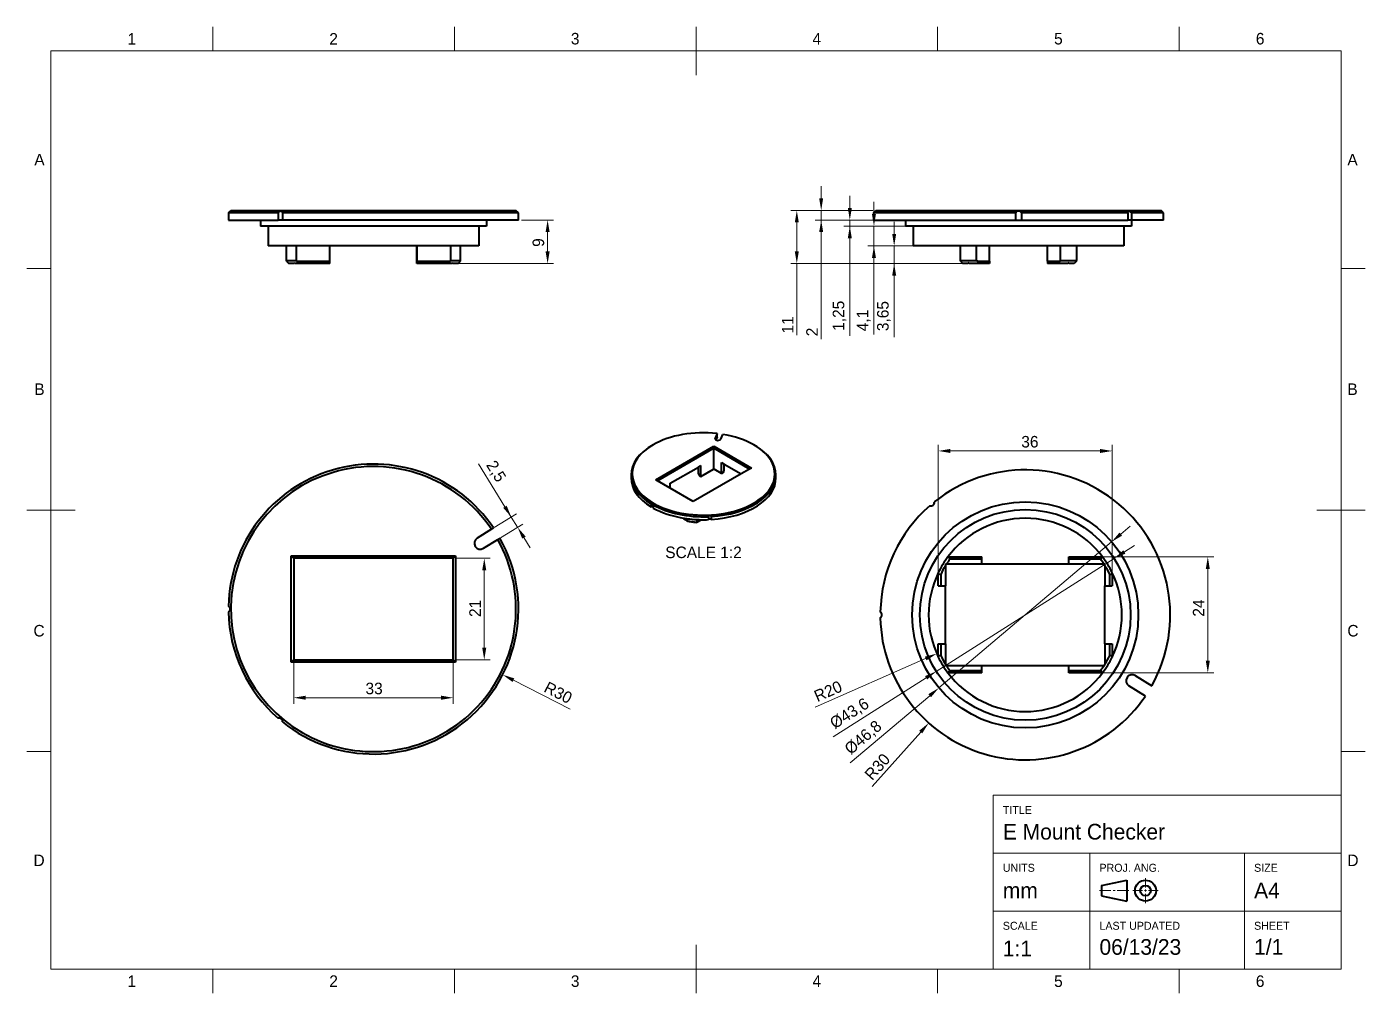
# Model space of a CAD drawing. Header units: millimetres. Extents: x 15 to 292, y 5 to 205.
import ezdxf

# ---------------------------------------------------------------- set-up
doc = ezdxf.new("R2010")
doc.units = ezdxf.units.MM
for name, color, linetype in [('Annotations', 7, 'Continuous'), ('Border', 7, 'Continuous'), ('Geometries', 7, 'Continuous')]:
    doc.layers.add(name, color=color, linetype=linetype)
doc.styles.add('Shapr0', font='txt', dxfattribs={"height": 2.3925})
doc.styles.add('Shapr1', font='txt', dxfattribs={"height": 2.3925})
doc.styles.add('Shapr2', font='txt', dxfattribs={"height": 2.3925})
doc.styles.add('Shapr3', font='txt', dxfattribs={"height": 2.3925})
doc.styles.add('Shapr4', font='txt', dxfattribs={"height": 2.3925})
doc.styles.add('Shapr5', font='txt', dxfattribs={"height": 4.785})
doc.styles.add('Shapr6', font='txt', dxfattribs={"height": 2.3925})
doc.dimstyles.new('ISO-25', dxfattribs={"dimtxt": 2.5, "dimasz": 2.5, "dimexe": 1.25, "dimexo": 0.625, "dimtad": 1, "dimtxsty": 'Standard', "dimcen": 2.5, "dimadec": 0, "dimazin": 0, "dimtfac": 1, "dimtmove": 0, "dimatfit": 3, "dimfxl": 1, "dimarcsym": 0})

# ---------------------------------------------------------------- blocks, each defined once
blk = doc.blocks.new('*D2')
at = {"layer": 'Annotations', "color": 0, "linetype": 'Continuous', "lineweight": 15}
for p, q in [((70.25, 73.37), (70.25, 64.9)), ((103.25, 73.37), (103.25, 64.9)), ((72.75, 66.15), (100.75, 66.15))]:
    blk.add_line(p, q, dxfattribs=at)
at = {"layer": 'Annotations', "color": 0}
for points in [[(72.75, 66.57), (72.75, 65.73), (70.25, 66.15)], [(100.75, 65.73), (100.75, 66.57), (103.25, 66.15)]]:
    blk.add_solid(points, dxfattribs=at)
at = {"layer": 'Defpoints', "color": 0}
for p in [(70.25, 74), (103.25, 74), (103.25, 66.15)]:
    blk.add_point(p, dxfattribs=at)
at = {"layer": 'Annotations', "color": 0, "lineweight": 15, "insert": (86.88, 68.05), "char_height": 2.393, "attachment_point": 5, "style": 'Shapr4'}
blk.add_mtext('\\A1;33', dxfattribs=at)
blk = doc.blocks.new('*D3')
at = {"layer": 'Annotations', "color": 0, "linetype": 'Continuous', "lineweight": 15}
for p, q in [((103.87, 95), (110.93, 95)), ((109.68, 76.5), (109.68, 92.5)), ((103.87, 74), (110.93, 74))]:
    blk.add_line(p, q, dxfattribs=at)
at = {"layer": 'Annotations', "color": 0}
for points in [[(110.1, 92.5), (109.26, 92.5), (109.68, 95)], [(109.26, 76.5), (110.1, 76.5), (109.68, 74)]]:
    blk.add_solid(points, dxfattribs=at)
at = {"layer": 'Defpoints', "color": 0}
for p in [(103.25, 95), (109.68, 95), (103.25, 74)]:
    blk.add_point(p, dxfattribs=at)
at = {"layer": 'Annotations', "color": 0, "lineweight": 15, "insert": (107.78, 84.64), "char_height": 2.393, "attachment_point": 5, "rotation": 90, "style": 'Shapr4'}
blk.add_mtext('\\A1;21', dxfattribs=at)
blk = doc.blocks.new('*D4')
at = {"layer": 'Annotations', "color": 0, "linetype": 'Continuous', "lineweight": 15}
for p, q in [((115.27, 103.55), (108.49, 114.55)), ((113.96, 105.67), (112.64, 107.8)), ((111.71, 101.36), (116.33, 104.2)), ((116.58, 101.42), (115.27, 103.55)), ((113.03, 99.23), (117.64, 102.07)), ((117.89, 99.29), (119.2, 97.16))]:
    blk.add_line(p, q, dxfattribs=at)
at = {"layer": 'Annotations', "color": 0}
for points in [[(113.6, 105.45), (114.31, 105.89), (115.27, 103.55)], [(118.25, 99.51), (117.54, 99.07), (116.58, 101.42)]]:
    blk.add_solid(points, dxfattribs=at)
at = {"layer": 'Defpoints', "color": 0}
for p in [(115.27, 103.55), (111.18, 101.03), (112.49, 98.9)]:
    blk.add_point(p, dxfattribs=at)
at = {"layer": 'Annotations', "color": 0, "lineweight": 15, "insert": (111.98, 112.93), "char_height": 2.393, "attachment_point": 5, "rotation": 301.645, "style": 'Shapr4'}
blk.add_mtext('\\A1;2,5', dxfattribs=at)
blk = doc.blocks.new('*D5')
at = {"layer": 'Annotations', "color": 0, "linetype": 'Continuous', "lineweight": 15}
blk.add_line((115.72, 69.78), (127.49, 63.8), dxfattribs=at)
at = {"layer": 'Annotations', "color": 0}
blk.add_solid([(115.91, 70.15), (115.53, 69.41), (113.49, 70.91)], dxfattribs=at)
at = {"layer": 'Defpoints', "color": 0}
for p in [(86.75, 84.5), (113.49, 70.91)]:
    blk.add_point(p, dxfattribs=at)
at = {"layer": 'Annotations', "color": 0, "lineweight": 15, "insert": (124.98, 67.2), "char_height": 2.393, "attachment_point": 5, "rotation": 333.0702, "style": 'Shapr4'}
blk.add_mtext('\\A1;R30', dxfattribs=at)
blk = doc.blocks.new('*D6')
at = {"layer": 'Annotations', "color": 0, "linetype": 'Continuous', "lineweight": 15}
for p, q in [((117.37, 165), (124.04, 165)), ((122.79, 158.5), (122.79, 162.5)), ((103, 156), (124.04, 156))]:
    blk.add_line(p, q, dxfattribs=at)
at = {"layer": 'Annotations', "color": 0}
for points in [[(123.21, 162.5), (122.37, 162.5), (122.79, 165)], [(122.37, 158.5), (123.21, 158.5), (122.79, 156)]]:
    blk.add_solid(points, dxfattribs=at)
at = {"layer": 'Defpoints', "color": 0}
for p in [(116.75, 165), (122.79, 165), (102.37, 156)]:
    blk.add_point(p, dxfattribs=at)
at = {"layer": 'Annotations', "color": 0, "lineweight": 15, "insert": (120.89, 160.34), "char_height": 2.393, "attachment_point": 5, "rotation": 90, "style": 'Shapr2'}
blk.add_mtext('\\A1;9', dxfattribs=at)
blk = doc.blocks.new('*D7')
at = {"layer": 'Annotations', "color": 0, "linetype": 'Continuous', "lineweight": 15}
for p, q in [((194.51, 162.15), (194.51, 164.65)), ((207.62, 159.65), (193.26, 159.65)), ((194.51, 156), (194.51, 159.65)), ((209.42, 156), (193.26, 156)), ((194.51, 156), (194.51, 140.78)), ((194.51, 153.5), (194.51, 151))]:
    blk.add_line(p, q, dxfattribs=at)
at = {"layer": 'Annotations', "color": 0}
for points in [[(194.1, 162.15), (194.93, 162.15), (194.51, 159.65)], [(194.93, 153.5), (194.1, 153.5), (194.51, 156)]]:
    blk.add_solid(points, dxfattribs=at)
at = {"layer": 'Defpoints', "color": 0}
for p in [(194.51, 159.65), (208.25, 159.65), (210.05, 156)]:
    blk.add_point(p, dxfattribs=at)
at = {"layer": 'Annotations', "color": 0, "lineweight": 15, "insert": (192.39, 145.13), "char_height": 2.393, "attachment_point": 5, "rotation": 90, "style": 'Shapr3'}
blk.add_mtext('\\A1;3,65', dxfattribs=at)
blk = doc.blocks.new('*D8')
at = {"layer": 'Annotations', "color": 0, "linetype": 'Continuous', "lineweight": 15}
for p, q in [((190.33, 166.25), (190.33, 168.75)), ((197.82, 163.75), (189.08, 163.75)), ((190.33, 163.75), (190.33, 159.65)), ((197.82, 159.65), (189.08, 159.65)), ((190.33, 159.65), (190.33, 141.35)), ((190.33, 157.15), (190.33, 154.65))]:
    blk.add_line(p, q, dxfattribs=at)
at = {"layer": 'Annotations', "color": 0}
for points in [[(189.91, 166.25), (190.74, 166.25), (190.33, 163.75)], [(190.74, 157.15), (189.91, 157.15), (190.33, 159.65)]]:
    blk.add_solid(points, dxfattribs=at)
at = {"layer": 'Defpoints', "color": 0}
for p in [(198.45, 163.75), (190.33, 159.65), (198.45, 159.65)]:
    blk.add_point(p, dxfattribs=at)
at = {"layer": 'Annotations', "color": 0, "lineweight": 15, "insert": (188.2, 144.22), "char_height": 2.393, "attachment_point": 5, "rotation": 90, "style": 'Shapr3'}
blk.add_mtext('\\A1;4,1', dxfattribs=at)
blk = doc.blocks.new('*D9')
at = {"layer": 'Annotations', "color": 0, "linetype": 'Continuous', "lineweight": 15}
for p, q in [((185.33, 167.5), (185.33, 170)), ((196.22, 165), (184.08, 165)), ((196.22, 163.75), (184.08, 163.75)), ((185.33, 165), (185.33, 163.75)), ((185.33, 163.75), (185.33, 141.02)), ((185.33, 161.25), (185.33, 158.75))]:
    blk.add_line(p, q, dxfattribs=at)
at = {"layer": 'Annotations', "color": 0}
for points in [[(184.92, 167.5), (185.75, 167.5), (185.33, 165)], [(185.75, 161.25), (184.92, 161.25), (185.33, 163.75)]]:
    blk.add_solid(points, dxfattribs=at)
at = {"layer": 'Defpoints', "color": 0}
for p in [(185.33, 163.75), (196.85, 165), (196.85, 163.75)]:
    blk.add_point(p, dxfattribs=at)
at = {"layer": 'Annotations', "color": 0, "lineweight": 15, "insert": (183.21, 145.19), "char_height": 2.393, "attachment_point": 5, "rotation": 90, "style": 'Shapr3'}
blk.add_mtext('\\A1;1,25', dxfattribs=at)
blk = doc.blocks.new('*D10')
at = {"layer": 'Annotations', "color": 0, "linetype": 'Continuous', "lineweight": 15}
for p, q in [((179.41, 169.5), (179.41, 172)), ((190.12, 167), (178.16, 167)), ((179.41, 167), (179.41, 165)), ((189.62, 165), (178.16, 165)), ((179.41, 165), (179.41, 140.34)), ((179.41, 162.5), (179.41, 160))]:
    blk.add_line(p, q, dxfattribs=at)
at = {"layer": 'Annotations', "color": 0}
for points in [[(178.99, 169.5), (179.82, 169.5), (179.41, 167)], [(179.82, 162.5), (178.99, 162.5), (179.41, 165)]]:
    blk.add_solid(points, dxfattribs=at)
at = {"layer": 'Defpoints', "color": 0}
for p in [(190.75, 167), (179.41, 165), (190.25, 165)]:
    blk.add_point(p, dxfattribs=at)
at = {"layer": 'Annotations', "color": 0, "lineweight": 15, "insert": (177.51, 141.84), "char_height": 2.393, "attachment_point": 5, "rotation": 90, "style": 'Shapr3'}
blk.add_mtext('\\A1;2', dxfattribs=at)
blk = doc.blocks.new('*D11')
at = {"layer": 'Annotations', "color": 0, "linetype": 'Continuous', "lineweight": 15}
for p, q in [((190.12, 167), (173.11, 167)), ((174.36, 158.5), (174.36, 164.5)), ((211.25, 156), (173.11, 156)), ((174.36, 156), (174.36, 141.17))]:
    blk.add_line(p, q, dxfattribs=at)
at = {"layer": 'Annotations', "color": 0}
for points in [[(174.78, 164.5), (173.95, 164.5), (174.36, 167)], [(173.95, 158.5), (174.78, 158.5), (174.36, 156)]]:
    blk.add_solid(points, dxfattribs=at)
at = {"layer": 'Defpoints', "color": 0}
for p in [(174.36, 167), (190.75, 167), (211.88, 156)]:
    blk.add_point(p, dxfattribs=at)
at = {"layer": 'Annotations', "color": 0, "lineweight": 15, "insert": (172.47, 143.3), "char_height": 2.393, "attachment_point": 5, "rotation": 90, "style": 'Shapr3'}
blk.add_mtext('\\A1;11', dxfattribs=at)
blk = doc.blocks.new('*D12')
at = {"layer": 'Annotations', "color": 0, "linetype": 'Continuous', "lineweight": 15}
for p, q in [((203.64, 89.92), (203.64, 118.47)), ((206.14, 117.22), (237.14, 117.22)), ((239.64, 89.92), (239.64, 118.47))]:
    blk.add_line(p, q, dxfattribs=at)
at = {"layer": 'Annotations', "color": 0}
for points in [[(206.14, 117.63), (206.14, 116.8), (203.64, 117.22)], [(237.14, 116.8), (237.14, 117.63), (239.64, 117.22)]]:
    blk.add_solid(points, dxfattribs=at)
at = {"layer": 'Defpoints', "color": 0}
for p in [(239.64, 117.22), (203.64, 89.3), (239.64, 89.3)]:
    blk.add_point(p, dxfattribs=at)
at = {"layer": 'Annotations', "color": 0, "lineweight": 15, "insert": (222.6, 119.11), "char_height": 2.393, "attachment_point": 5, "style": 'Shapr6'}
blk.add_mtext('\\A1;36', dxfattribs=at)
blk = doc.blocks.new('*D13')
at = {"layer": 'Annotations', "color": 0, "linetype": 'Continuous', "lineweight": 15}
for p, q in [((231.27, 95.3), (260.67, 95.3)), ((259.42, 73.8), (259.42, 92.8)), ((231.26, 71.3), (260.67, 71.3))]:
    blk.add_line(p, q, dxfattribs=at)
at = {"layer": 'Annotations', "color": 0}
for points in [[(259.83, 92.8), (259, 92.8), (259.42, 95.3)], [(259, 73.8), (259.83, 73.8), (259.42, 71.3)]]:
    blk.add_solid(points, dxfattribs=at)
at = {"layer": 'Defpoints', "color": 0}
for p in [(230.64, 95.3), (259.42, 95.3), (230.64, 71.3)]:
    blk.add_point(p, dxfattribs=at)
at = {"layer": 'Annotations', "color": 0, "lineweight": 15, "insert": (257.52, 84.7), "char_height": 2.393, "attachment_point": 5, "rotation": 90, "style": 'Shapr6'}
blk.add_mtext('\\A1;24', dxfattribs=at)
blk = doc.blocks.new('*D14')
at = {"layer": 'Annotations', "color": 0, "linetype": 'Continuous', "lineweight": 15}
blk.add_line((200, 59.05), (189.94, 47.78), dxfattribs=at)
at = {"layer": 'Annotations', "color": 0}
blk.add_solid([(200.31, 58.77), (199.69, 59.33), (201.66, 60.91)], dxfattribs=at)
at = {"layer": 'Defpoints', "color": 0}
for p in [(221.64, 83.3), (201.66, 60.91)]:
    blk.add_point(p, dxfattribs=at)
at = {"layer": 'Annotations', "color": 0, "lineweight": 15, "insert": (191.04, 51.86), "char_height": 2.393, "attachment_point": 5, "rotation": 48.2522, "style": 'Shapr6'}
blk.add_mtext('\\A1;R30', dxfattribs=at)
blk = doc.blocks.new('*D15')
at = {"layer": 'Annotations', "color": 0, "linetype": 'Continuous', "lineweight": 15}
for p, q in [((241.42, 100.02), (243.33, 101.63)), ((239.51, 98.41), (203.77, 68.19)), ((201.86, 66.57), (185.42, 52.67))]:
    blk.add_line(p, q, dxfattribs=at)
at = {"layer": 'Annotations', "color": 0}
for points in [[(241.15, 100.34), (241.69, 99.7), (239.51, 98.41)], [(202.13, 66.26), (201.59, 66.89), (203.77, 68.19)]]:
    blk.add_solid(points, dxfattribs=at)
at = {"layer": 'Defpoints', "color": 0}
for p in [(239.51, 98.41), (203.77, 68.19)]:
    blk.add_point(p, dxfattribs=at)
at = {"layer": 'Annotations', "color": 0, "lineweight": 15, "insert": (188.2, 57.8), "char_height": 2.3925, "attachment_point": 5, "rotation": 40.217, "style": 'Shapr6'}
blk.add_mtext('\\A1;%%c46,8', dxfattribs=at)
blk = doc.blocks.new('*D16')
at = {"layer": 'Annotations', "color": 0, "linetype": 'Continuous', "lineweight": 15}
for p, q in [((242.16, 96.32), (244.27, 97.66)), ((240.05, 94.98), (203.23, 71.61)), ((201.12, 70.27), (181.89, 58.07))]:
    blk.add_line(p, q, dxfattribs=at)
at = {"layer": 'Annotations', "color": 0}
for points in [[(241.93, 96.67), (242.38, 95.97), (240.05, 94.98)], [(201.35, 69.92), (200.9, 70.63), (203.23, 71.61)]]:
    blk.add_solid(points, dxfattribs=at)
at = {"layer": 'Defpoints', "color": 0}
for p in [(240.05, 94.98), (203.23, 71.61)]:
    blk.add_point(p, dxfattribs=at)
at = {"layer": 'Annotations', "color": 0, "lineweight": 15, "insert": (185.34, 62.77), "char_height": 2.3925, "attachment_point": 5, "rotation": 32.4055, "style": 'Shapr6'}
blk.add_mtext('\\A1;%%c43,6', dxfattribs=at)
blk = doc.blocks.new('*D17')
at = {"layer": 'Annotations', "color": 0, "linetype": 'Continuous', "lineweight": 15}
blk.add_line((201.03, 74.27), (178.13, 64.23), dxfattribs=at)
at = {"layer": 'Annotations', "color": 0}
blk.add_solid([(201.2, 73.88), (200.86, 74.65), (203.32, 75.27)], dxfattribs=at)
at = {"layer": 'Defpoints', "color": 0}
for p in [(221.64, 83.3), (203.32, 75.27)]:
    blk.add_point(p, dxfattribs=at)
at = {"layer": 'Annotations', "color": 0, "lineweight": 15, "insert": (180.83, 67.49), "char_height": 2.393, "attachment_point": 5, "rotation": 23.6613, "style": 'Shapr6'}
blk.add_mtext('\\A1;R20', dxfattribs=at)
blk = doc.blocks.new('*U18')
at = {"layer": 'Border', "linetype": 'Continuous', "lineweight": 15}
for p, q in [((287, 46), (215, 46)), ((215, 10), (215, 46)), ((287, 10), (287, 46)), ((287, 34), (215, 34)), ((235, 10), (235, 34)), ((267, 10), (267, 34)), ((246.53, 26.88), (246.53, 28.83)), ((237, 26.23), (239.38, 26.23)), ((239.82, 26.23), (240.25, 26.23)), ((243.07, 26.23), (240.68, 26.23)), ((245.88, 26.23), (243.93, 26.23)), ((246.32, 26.23), (246.75, 26.23)), ((246.53, 26.02), (246.53, 26.45)), ((246.53, 25.58), (246.53, 23.63)), ((247.18, 26.23), (249.13, 26.23)), ((287, 22), (215, 22)), ((287, 10), (215, 10))]:
    blk.add_line(p, q, dxfattribs=at)
at = {"layer": 'Border', "linetype": 'Continuous', "lineweight": 40}
for p, q in [((237.43, 27.32), (242.63, 28.4)), ((242.63, 28.4), (242.63, 24.07)), ((237.43, 27.32), (237.43, 25.15)), ((237.43, 25.15), (242.63, 24.07))]:
    blk.add_line(p, q, dxfattribs=at)
for radius in [2.17, 1.08]:
    blk.add_circle((246.53, 26.23), radius, dxfattribs=at)

msp = doc.modelspace()

# ---------------------------------------------------------------- linework, layer by layer
at = {"layer": 'Border', "linetype": 'Continuous', "lineweight": 15}
for p, q in [((53.5, 200), (53.5, 205)), ((103.5, 200), (103.5, 205)), ((153.5, 195), (153.5, 205)), ((203.5, 200), (203.5, 205)), ((253.5, 200), (253.5, 205)), ((287, 200), (20, 200)), ((20, 200), (20, 10)), ((287, 10), (287, 200)), ((20, 155), (15, 155)), ((287, 155), (292, 155)), ((25, 105), (15, 105)), ((282, 105), (292, 105)), ((20, 55), (15, 55)), ((287, 55), (292, 55)), ((153.5, 15), (153.5, 5)), ((20, 10), (287, 10)), ((53.5, 10), (53.5, 5)), ((103.5, 10), (103.5, 5)), ((203.5, 10), (203.5, 5)), ((253.5, 10), (253.5, 5))]:
    msp.add_line(p, q, dxfattribs=at)
at = {"layer": 'Geometries', "linetype": 'Continuous', "lineweight": 40}
for p, q in [((56.753, 166.5), (56.753, 165)), ((67.006, 166.5), (56.753, 166.5)), ((57.097, 166.85), (57.247, 167)), ((57.097, 166.85), (57.097, 166.85)), ((57.247, 167), (116.247, 167)), ((67.006, 166.5), (67.006, 165)), ((67.929, 166.5), (67.929, 165)), ((116.747, 166.5), (67.929, 166.5)), ((116.747, 166.5), (116.247, 167)), ((116.747, 165), (116.747, 166.5)), ((190.25, 166.5), (190.75, 167)), ((190.25, 166.5), (190.25, 165)), ((219.647, 166.5), (190.25, 166.5)), ((190.75, 167), (219.657, 167)), ((219.647, 166.5), (219.647, 165)), ((219.657, 167), (249.75, 167)), ((220.852, 166.5), (220.852, 165)), ((242.839, 166.5), (220.852, 166.5)), ((242.839, 166.5), (242.839, 165)), ((243.614, 166.5), (243.614, 165)), ((250.25, 166.5), (243.614, 166.5)), ((250.25, 166.5), (249.75, 167)), ((250.25, 165), (250.25, 166.5)), ((56.753, 165), (63.347, 165)), ((63.347, 165), (63.347, 163.75)), ((63.347, 165), (67.006, 165)), ((64.947, 163.75), (63.347, 163.75)), ((64.947, 163.75), (64.947, 159.65)), ((108.547, 163.75), (64.947, 163.75)), ((67.929, 165), (67.006, 165)), ((110.147, 165), (67.929, 165)), ((108.547, 163.75), (108.547, 159.65)), ((110.147, 163.75), (108.547, 163.75)), ((110.147, 165), (110.147, 163.75)), ((116.747, 165), (110.147, 165)), ((190.25, 165), (196.85, 165)), ((196.85, 165), (196.85, 163.75)), ((196.85, 165), (219.647, 165)), ((198.45, 163.75), (196.85, 163.75)), ((198.45, 163.75), (198.45, 159.65)), ((242.05, 163.75), (198.45, 163.75)), ((219.647, 165), (220.852, 165)), ((220.852, 165), (242.839, 165)), ((242.05, 163.75), (242.05, 159.65)), ((243.65, 163.75), (242.05, 163.75)), ((243.614, 165), (242.839, 165)), ((243.65, 165), (243.614, 165)), ((243.65, 165), (243.65, 163.75)), ((250.25, 165), (243.65, 165)), ((68.747, 159.65), (64.947, 159.65)), ((68.747, 156.6), (68.747, 159.65)), ((70.748, 159.65), (68.747, 159.65)), ((68.747, 156.5), (68.747, 159.65)), ((70.748, 159.65), (70.748, 156.6)), ((77.748, 159.65), (70.748, 159.65)), ((77.748, 156.5), (77.748, 159.65)), ((95.746, 159.65), (77.748, 159.65)), ((95.746, 156.5), (95.746, 159.65)), ((95.746, 156), (95.746, 159.65)), ((95.747, 159.65), (95.746, 159.65)), ((95.747, 159.65), (95.747, 156)), ((102.748, 159.65), (95.747, 159.65)), ((95.748, 156.5), (95.748, 159.65)), ((102.748, 156.6), (102.748, 159.65)), ((104.747, 159.65), (102.748, 159.65)), ((104.747, 156.6), (104.747, 159.65)), ((108.547, 159.65), (104.747, 159.65)), ((208.249, 159.65), (198.45, 159.65)), ((208.249, 156.6), (208.249, 159.65)), ((211.532, 159.65), (208.249, 159.65)), ((214.25, 159.65), (211.532, 159.65)), ((211.532, 156.6), (211.532, 159.65)), ((214.249, 156.5), (214.25, 159.65)), ((226.249, 159.65), (214.25, 159.65)), ((226.249, 156.5), (226.249, 159.65)), ((228.968, 159.65), (226.249, 159.65)), ((228.968, 156.6), (228.968, 159.65)), ((232.251, 159.65), (228.968, 159.65)), ((232.251, 159.65), (232.251, 156.6)), ((242.05, 159.65), (232.251, 159.65)), ((68.747, 156.6), (70.748, 156.6)), ((68.747, 156.5), (68.747, 156.6)), ((68.747, 156.5), (69.247, 156)), ((68.747, 156.5), (69.247, 156)), ((70.247, 156), (69.247, 156)), ((70.247, 156.158), (70.247, 156)), ((70.434, 156), (70.247, 156.158)), ((71.124, 156), (70.434, 156)), ((70.873, 156.5), (70.748, 156.6)), ((70.873, 156.5), (77.748, 156.5)), ((77.748, 156), (71.124, 156)), ((77.748, 156), (77.748, 156.5)), ((95.746, 156.5), (95.746, 156)), ((95.746, 156), (95.747, 156)), ((95.746, 156), (95.746, 156)), ((95.747, 156), (95.748, 156)), ((95.748, 156), (95.748, 156.5)), ((95.748, 156.5), (102.622, 156.5)), ((102.372, 156), (95.748, 156)), ((103.06, 156), (102.372, 156)), ((102.622, 156.5), (102.748, 156.6)), ((102.748, 156.6), (104.747, 156.6)), ((103.247, 156.158), (103.06, 156)), ((103.247, 156), (103.247, 156.158)), ((104.247, 156), (103.247, 156)), ((104.247, 156), (104.747, 156.5)), ((104.747, 156.5), (104.747, 156.6)), ((208.249, 156.5), (208.249, 156.6)), ((208.249, 156.6), (211.532, 156.6)), ((208.249, 156.5), (208.749, 156)), ((209.75, 156), (208.749, 156)), ((209.75, 156.158), (209.75, 156)), ((209.898, 156.079), (209.75, 156.158)), ((210.047, 156), (209.898, 156.079)), ((211.877, 156), (210.047, 156)), ((211.764, 156.5), (214.249, 156.5)), ((214.249, 156), (211.877, 156)), ((214.249, 156.5), (214.249, 156)), ((226.249, 156.5), (226.249, 156)), ((226.249, 156.5), (228.736, 156.5)), ((228.623, 156), (226.249, 156)), ((230.453, 156), (228.623, 156)), ((228.968, 156.6), (232.251, 156.6)), ((230.602, 156.079), (230.453, 156)), ((230.75, 156.158), (230.602, 156.079)), ((230.75, 156), (230.75, 156.158)), ((231.751, 156), (230.75, 156)), ((232.251, 156.5), (231.751, 156)), ((232.251, 156.5), (232.251, 156.6)), ((157.849, 120.824), (157.446, 119.845)), ((157.446, 119.845), (157.446, 119.679)), ((157.907, 120.148), (157.637, 119.493)), ((157.907, 120.761), (157.849, 120.824)), ((157.907, 120.148), (157.907, 120.761)), ((158.662, 119.679), (159.065, 120.658)), ((144.446, 118.382), (144.623, 118.484)), ((145.153, 111.238), (157.174, 118.178)), ((157.174, 117.77), (145.507, 111.034)), ((157.174, 118.178), (164.952, 113.688)), ((157.174, 118.178), (157.174, 117.77)), ((157.174, 113.548), (157.174, 117.77)), ((164.599, 113.483), (157.174, 117.77)), ((165.66, 118.382), (165.483, 118.484)), ((148.158, 110.524), (153.992, 113.891)), ((153.992, 113.891), (154.522, 114.198)), ((153.992, 112.463), (153.992, 113.891)), ((154.522, 111.952), (154.522, 114.198)), ((158.765, 114.81), (159.296, 114.504)), ((158.765, 112.565), (158.765, 114.81)), ((159.295, 113.075), (159.296, 114.504)), ((159.296, 114.504), (162.831, 112.463)), ((164.952, 113.688), (164.599, 113.483)), ((140.053, 112.259), (140.053, 111.646)), ((145.507, 111.034), (145.153, 111.238)), ((148.158, 109.503), (145.507, 111.034)), ((162.831, 112.463), (152.932, 106.747)), ((153.992, 112.463), (154.169, 112.157)), ((154.169, 112.157), (154.522, 111.952)), ((154.522, 111.952), (157.108, 113.445)), ((157.108, 113.445), (157.174, 113.548)), ((158.765, 112.565), (157.279, 113.423)), ((158.765, 112.565), (159.119, 112.769)), ((159.119, 112.769), (159.295, 113.075)), ((164.599, 113.483), (162.831, 112.463)), ((170.053, 111.646), (170.053, 112.259)), ((148.158, 109.503), (148.158, 110.524)), ((152.932, 106.747), (148.158, 109.503)), ((144.235, 106.259), (144.235, 105.647)), ((144.662, 106.013), (144.662, 105.502)), ((144.662, 105.502), (144.662, 105.401)), ((150.81, 103.277), (150.81, 103.34)), ((150.81, 103.277), (150.987, 103.175)), ((150.81, 103.277), (151.689, 102.77)), ((151.826, 102.691), (150.987, 103.175)), ((151.689, 102.77), (151.826, 102.691)), ((151.771, 102.763), (151.771, 103.196)), ((152.998, 102.499), (152.932, 102.525)), ((153.639, 103.025), (153.639, 102.501)), ((153.683, 102.486), (153.639, 102.501)), ((153.683, 102.486), (154.557, 102.991)), ((156.06, 103.618), (156.06, 103.006)), ((156.66, 103.648), (156.66, 103.036)), ((111.182, 101.028), (108.215, 99.199)), ((111.608, 101.29), (111.182, 101.028)), ((153.683, 102.486), (153.595, 102.435)), ((109.527, 97.071), (112.494, 98.899)), ((112.92, 99.162), (112.494, 98.899)), ((69.747, 73.5), (69.747, 95.5)), ((70.247, 95), (69.747, 95.5)), ((69.747, 95.5), (103.747, 95.5)), ((70.247, 95), (70.247, 74)), ((103.247, 95), (70.247, 95)), ((103.747, 95.5), (103.247, 95)), ((103.247, 74), (103.247, 95)), ((103.747, 95.5), (103.747, 73.5)), ((205.766, 95.297), (205.64, 95.297)), ((205.766, 95.297), (212.64, 95.297)), ((212.64, 94.797), (206.016, 94.797)), ((212.64, 94.797), (212.64, 95.297)), ((212.64, 93.796), (212.64, 94.797)), ((230.64, 95.296), (237.515, 95.296)), ((230.64, 94.796), (230.64, 95.296)), ((237.264, 94.796), (230.64, 94.796)), ((230.64, 93.796), (230.64, 94.796)), ((237.515, 95.296), (237.64, 95.296)), ((203.64, 91.782), (203.64, 92.014)), ((203.64, 89.296), (203.64, 91.782)), ((204.14, 91.67), (204.14, 89.296)), ((205.14, 93.796), (205.14, 93.5)), ((205.327, 93.796), (205.14, 93.796)), ((205.14, 93.5), (205.14, 89.296)), ((212.64, 93.796), (205.327, 93.796)), ((230.64, 93.796), (212.64, 93.796)), ((237.953, 93.796), (230.64, 93.796)), ((238.14, 93.796), (237.953, 93.796)), ((238.14, 93.5), (238.14, 93.796)), ((238.14, 93.5), (238.14, 89.296)), ((239.14, 89.296), (239.14, 91.67)), ((239.64, 91.782), (239.64, 92.014)), ((239.64, 91.782), (239.64, 89.296)), ((203.64, 89.296), (204.14, 89.296)), ((204.14, 89.296), (205.14, 89.296)), ((205.14, 77.296), (205.14, 89.296)), ((238.14, 89.296), (239.14, 89.296)), ((238.14, 77.296), (238.14, 89.296)), ((239.14, 89.296), (239.64, 89.296)), ((203.64, 77.296), (203.64, 77.296)), ((203.64, 77.296), (205.14, 77.296)), ((203.64, 77.296), (204.14, 77.296)), ((203.64, 74.811), (203.64, 77.296)), ((203.64, 74.811), (203.64, 74.579)), ((204.14, 77.296), (205.14, 77.296)), ((204.14, 77.296), (204.14, 74.923)), ((205.14, 77.296), (205.14, 77.296)), ((205.14, 77.296), (205.14, 73.093)), ((238.14, 77.296), (238.14, 73.093)), ((238.14, 77.296), (238.14, 77.296)), ((238.14, 77.296), (239.14, 77.296)), ((238.14, 77.296), (239.64, 77.296)), ((239.14, 74.923), (239.14, 77.296)), ((239.14, 77.296), (239.64, 77.296)), ((239.64, 77.296), (239.64, 74.811)), ((239.64, 77.296), (239.64, 77.296)), ((239.64, 74.811), (239.64, 74.579)), ((69.747, 73.5), (70.247, 74)), ((103.747, 73.5), (69.747, 73.5)), ((70.247, 74), (103.247, 74)), ((103.747, 73.5), (103.247, 74)), ((205.14, 73.093), (205.14, 72.796)), ((205.14, 72.796), (205.327, 72.796)), ((205.327, 72.796), (212.639, 72.796)), ((212.639, 71.796), (212.639, 72.796)), ((212.639, 72.796), (230.639, 72.796)), ((230.639, 72.796), (237.953, 72.796)), ((230.639, 71.796), (230.639, 72.796)), ((237.953, 72.796), (238.14, 72.796)), ((238.14, 72.796), (238.14, 73.093)), ((205.766, 71.296), (205.64, 71.296)), ((212.639, 71.296), (205.766, 71.296)), ((206.016, 71.796), (212.639, 71.796)), ((212.639, 71.296), (212.639, 71.796)), ((230.639, 71.796), (237.263, 71.796)), ((230.639, 71.296), (230.639, 71.796)), ((237.514, 71.296), (230.639, 71.296)), ((237.514, 71.296), (237.639, 71.296)), ((244.42, 70.726), (247.813, 68.635)), ((246.501, 66.506), (243.108, 68.598))]:
    msp.add_line(p, q, dxfattribs=at)
at = {"layer": 'Geometries', "linetype": 'Continuous', "lineweight": 40, "flags": 128}
for points in [[(56.753, 166.5), (56.768, 166.515), (56.783, 166.53), (56.798, 166.545), (56.813, 166.56), (56.827, 166.575), (56.841, 166.59), (56.856, 166.604), (56.869, 166.618), (56.883, 166.632), (56.897, 166.646), (56.911, 166.66), (56.924, 166.674), (56.938, 166.687), (56.951, 166.701), (56.963, 166.713), (56.974, 166.724), (56.984, 166.734), (56.993, 166.744), (57.003, 166.754), (57.012, 166.763), (57.021, 166.772), (57.029, 166.781), (57.037, 166.789), (57.045, 166.797), (57.052, 166.804), (57.058, 166.81), (57.063, 166.816), (57.068, 166.821), (57.073, 166.825), (57.077, 166.83), (57.081, 166.834), (57.085, 166.837), (57.088, 166.841), (57.09, 166.843), (57.093, 166.846), (57.094, 166.847), (57.096, 166.849), (57.097, 166.85), (57.097, 166.85)], [(67.938, 166.595), (67.938, 166.604), (67.938, 166.618), (67.937, 166.632), (67.935, 166.646), (67.933, 166.66), (67.93, 166.674), (67.927, 166.687), (67.922, 166.701), (67.918, 166.713), (67.913, 166.724), (67.908, 166.734), (67.902, 166.744), (67.896, 166.754), (67.89, 166.763), (67.883, 166.772), (67.875, 166.781), (67.866, 166.789), (67.857, 166.797), (67.848, 166.804), (67.84, 166.81), (67.831, 166.816), (67.822, 166.821), (67.812, 166.825), (67.802, 166.83), (67.792, 166.834), (67.781, 166.837), (67.769, 166.841), (67.757, 166.843), (67.745, 166.846), (67.733, 166.847), (67.72, 166.849), (67.708, 166.85), (67.694, 166.85), (67.681, 166.85), (67.667, 166.849), (67.652, 166.848), (67.637, 166.847), (67.622, 166.845), (67.607, 166.843), (67.593, 166.84), (67.579, 166.837), (67.565, 166.834), (67.551, 166.83), (67.537, 166.826), (67.522, 166.822), (67.507, 166.817), (67.492, 166.812), (67.477, 166.807), (67.462, 166.801), (67.446, 166.794), (67.429, 166.787), (67.413, 166.78), (67.397, 166.772), (67.38, 166.764), (67.364, 166.756), (67.348, 166.748), (67.332, 166.739), (67.315, 166.73), (67.298, 166.72), (67.281, 166.71), (67.265, 166.7), (67.247, 166.689), (67.23, 166.677), (67.213, 166.666), (67.196, 166.654), (67.18, 166.643), (67.159, 166.628), (67.139, 166.612), (67.119, 166.597), (67.099, 166.581), (67.079, 166.564), (67.058, 166.547), (67.039, 166.53), (67.019, 166.512), (67.006, 166.5)], [(67.929, 166.5), (67.932, 166.515), (67.934, 166.53), (67.936, 166.545), (67.937, 166.56), (67.938, 166.575), (67.938, 166.59), (67.938, 166.595)], [(220.852, 166.5), (220.843, 166.515), (220.834, 166.53), (220.824, 166.545), (220.813, 166.56), (220.802, 166.575), (220.791, 166.59), (220.779, 166.604), (220.766, 166.618), (220.753, 166.632), (220.74, 166.646), (220.725, 166.66), (220.71, 166.674), (220.694, 166.687), (220.678, 166.701), (220.661, 166.713), (220.647, 166.724), (220.632, 166.734), (220.616, 166.744), (220.601, 166.754), (220.584, 166.763), (220.567, 166.772), (220.55, 166.781), (220.532, 166.789), (220.514, 166.797), (220.496, 166.804), (220.48, 166.81), (220.464, 166.816), (220.448, 166.821), (220.432, 166.825), (220.415, 166.83), (220.398, 166.834), (220.381, 166.837), (220.363, 166.841), (220.346, 166.843), (220.328, 166.846), (220.31, 166.847), (220.293, 166.849), (220.275, 166.85), (220.258, 166.85), (220.24, 166.85), (220.222, 166.849), (220.204, 166.848), (220.186, 166.847), (220.168, 166.845), (220.15, 166.843), (220.134, 166.84), (220.118, 166.837), (220.102, 166.834), (220.087, 166.83), (220.071, 166.826), (220.056, 166.822), (220.04, 166.817), (220.025, 166.812), (220.01, 166.807), (219.995, 166.801), (219.979, 166.794), (219.963, 166.787), (219.948, 166.78), (219.933, 166.772), (219.918, 166.764), (219.903, 166.756), (219.889, 166.748), (219.875, 166.739), (219.861, 166.73), (219.847, 166.72), (219.834, 166.71), (219.82, 166.7), (219.807, 166.689), (219.794, 166.677), (219.781, 166.666), (219.769, 166.654), (219.757, 166.643), (219.742, 166.628), (219.728, 166.612), (219.715, 166.597), (219.702, 166.581), (219.689, 166.564), (219.677, 166.547), (219.666, 166.53), (219.655, 166.512), (219.647, 166.5)], [(243.614, 166.5), (243.597, 166.515), (243.579, 166.53), (243.561, 166.545), (243.543, 166.56), (243.525, 166.575), (243.507, 166.59), (243.488, 166.604), (243.47, 166.618), (243.451, 166.632), (243.432, 166.646), (243.412, 166.66), (243.392, 166.674), (243.371, 166.687), (243.351, 166.701), (243.33, 166.713), (243.313, 166.724), (243.296, 166.734), (243.278, 166.744), (243.261, 166.754), (243.243, 166.763), (243.226, 166.772), (243.208, 166.781), (243.19, 166.789), (243.173, 166.797), (243.155, 166.804), (243.141, 166.81), (243.127, 166.816), (243.113, 166.821), (243.099, 166.825), (243.085, 166.83), (243.071, 166.834), (243.057, 166.837), (243.043, 166.841), (243.03, 166.843), (243.017, 166.846), (243.004, 166.847), (242.992, 166.849), (242.98, 166.85), (242.968, 166.85), (242.957, 166.85), (242.946, 166.849), (242.935, 166.848), (242.924, 166.847), (242.914, 166.845), (242.904, 166.843), (242.896, 166.84), (242.888, 166.837), (242.88, 166.834), (242.873, 166.83), (242.866, 166.826), (242.859, 166.822), (242.853, 166.817), (242.847, 166.812), (242.841, 166.807), (242.836, 166.801), (242.831, 166.794), (242.826, 166.787), (242.822, 166.78), (242.818, 166.772), (242.814, 166.764), (242.811, 166.756), (242.808, 166.748), (242.806, 166.739), (242.804, 166.73), (242.802, 166.72), (242.801, 166.71), (242.8, 166.7), (242.8, 166.689), (242.799, 166.683)], [(242.799, 166.683), (242.799, 166.677), (242.8, 166.666), (242.801, 166.654), (242.802, 166.643), (242.804, 166.628), (242.807, 166.612), (242.81, 166.597), (242.813, 166.581), (242.818, 166.564), (242.823, 166.547), (242.829, 166.53), (242.835, 166.512), (242.839, 166.5)], [(70.873, 156.5), (70.935, 156.375), (70.998, 156.25), (71.06, 156.125), (71.124, 156)], [(102.372, 156), (102.435, 156.125), (102.497, 156.25), (102.56, 156.375), (102.622, 156.5)], [(211.764, 156.5), (211.648, 156.55), (211.532, 156.6)], [(211.764, 156.5), (211.82, 156.25), (211.877, 156)], [(228.736, 156.5), (228.68, 156.25), (228.623, 156)], [(228.736, 156.5), (228.852, 156.55), (228.968, 156.6)], [(157.174, 113.548), (157.227, 113.485), (157.279, 113.423)], [(144.673, 106.121), (144.673, 106.125), (144.672, 106.137), (144.672, 106.148), (144.671, 106.16), (144.67, 106.171), (144.668, 106.182), (144.667, 106.192), (144.665, 106.201), (144.663, 106.21), (144.661, 106.219), (144.658, 106.228), (144.655, 106.237), (144.652, 106.246), (144.649, 106.255), (144.645, 106.263), (144.641, 106.271), (144.638, 106.278), (144.634, 106.285), (144.63, 106.291), (144.626, 106.297), (144.622, 106.303), (144.617, 106.309), (144.612, 106.315), (144.607, 106.32), (144.602, 106.326), (144.596, 106.331), (144.591, 106.335), (144.585, 106.34), (144.579, 106.344), (144.573, 106.348), (144.567, 106.351), (144.56, 106.355), (144.553, 106.358), (144.546, 106.361), (144.539, 106.363), (144.532, 106.365), (144.526, 106.367), (144.519, 106.368), (144.512, 106.37), (144.506, 106.371), (144.499, 106.371), (144.492, 106.372), (144.485, 106.372), (144.477, 106.372), (144.47, 106.372), (144.463, 106.371), (144.455, 106.371), (144.447, 106.37), (144.439, 106.368), (144.431, 106.367), (144.423, 106.365), (144.415, 106.363), (144.407, 106.361), (144.399, 106.358), (144.391, 106.355), (144.383, 106.352), (144.374, 106.349), (144.366, 106.346), (144.358, 106.342), (144.349, 106.337), (144.341, 106.333), (144.332, 106.329), (144.324, 106.324), (144.313, 106.318), (144.303, 106.311), (144.293, 106.304), (144.283, 106.297), (144.273, 106.29), (144.262, 106.282), (144.252, 106.274), (144.242, 106.265), (144.235, 106.259)], [(144.662, 106.013), (144.664, 106.024), (144.665, 106.036), (144.667, 106.047), (144.669, 106.058), (144.67, 106.069), (144.671, 106.08), (144.672, 106.092), (144.672, 106.103), (144.672, 106.114), (144.673, 106.121)], [(151.689, 102.77), (151.73, 102.766), (151.771, 102.763)], [(152.932, 102.525), (152.879, 102.523), (152.827, 102.521)], [(156.66, 103.648), (156.655, 103.659), (156.65, 103.669), (156.644, 103.679), (156.638, 103.689), (156.632, 103.699), (156.626, 103.709), (156.619, 103.718), (156.612, 103.728), (156.605, 103.737), (156.598, 103.746), (156.59, 103.756), (156.582, 103.765), (156.573, 103.774), (156.565, 103.783), (156.556, 103.791), (156.548, 103.798), (156.54, 103.805), (156.532, 103.811), (156.524, 103.817), (156.515, 103.823), (156.507, 103.829), (156.498, 103.835), (156.488, 103.84), (156.479, 103.845), (156.469, 103.85), (156.461, 103.853), (156.453, 103.857), (156.445, 103.86), (156.437, 103.863), (156.428, 103.865), (156.42, 103.867), (156.411, 103.869), (156.402, 103.871), (156.393, 103.873), (156.384, 103.874), (156.375, 103.875), (156.367, 103.875), (156.358, 103.875), (156.349, 103.875), (156.34, 103.875), (156.331, 103.874), (156.322, 103.873), (156.313, 103.871), (156.304, 103.869), (156.296, 103.867), (156.288, 103.865), (156.28, 103.863), (156.272, 103.86), (156.265, 103.857), (156.257, 103.854), (156.249, 103.851), (156.242, 103.847), (156.235, 103.843), (156.227, 103.839), (156.22, 103.835), (156.213, 103.83), (156.205, 103.824), (156.198, 103.819), (156.19, 103.813), (156.183, 103.808), (156.176, 103.802), (156.17, 103.795), (156.163, 103.789), (156.157, 103.782), (156.15, 103.775), (156.144, 103.768), (156.138, 103.76), (156.131, 103.752), (156.125, 103.744), (156.119, 103.736), (156.114, 103.728), (156.108, 103.719), (156.102, 103.709), (156.095, 103.698), (156.089, 103.687), (156.084, 103.675), (156.078, 103.663), (156.073, 103.651), (156.068, 103.639), (156.063, 103.627), (156.06, 103.618)], [(205.766, 95.297), (205.828, 95.172), (205.891, 95.047), (205.953, 94.922), (206.016, 94.797)], [(237.264, 94.796), (237.327, 94.921), (237.39, 95.046), (237.453, 95.171), (237.515, 95.296)], [(203.64, 91.782), (203.89, 91.726), (204.14, 91.67)], [(239.14, 91.67), (239.39, 91.726), (239.64, 91.782)], [(203.64, 74.811), (203.89, 74.867), (204.14, 74.923)], [(239.14, 74.923), (239.39, 74.867), (239.64, 74.811)], [(205.766, 71.296), (205.828, 71.421), (205.891, 71.546), (205.953, 71.671), (206.016, 71.796)], [(237.263, 71.796), (237.326, 71.671), (237.389, 71.546), (237.452, 71.421), (237.514, 71.296)]]:
    msp.add_lwpolyline(points, dxfattribs=at)
at = {"layer": 'Geometries', "linetype": 'Continuous', "lineweight": 40}
for radius in [23.4, 21.8]:
    msp.add_circle((221.64, 83.296), radius, dxfattribs=at)
for centre, radius, start, end in [((86.747, 84.5), 30, 34.03302, 178.84853), ((86.747, 84.5), 29.5, 34.07351, 178.84853), ((221.64, 83.296), 30, 330.74302, 128.84888), ((221.64, 83.296), 30, 131.15111, 178.84925), ((202.131, 106.546), 0.7, 250.57388, 9.42611), ((221.64, 83.296), 20, 36.86708, 143.12729), ((86.747, 84.5), 29.5, 178.84853, 29.21649), ((86.747, 84.5), 30, 231.15112, 29.25698), ((108.871, 98.135), 1.25, 121.645, 301.645), ((221.64, 83.296), 20, 143.12729, 154.15799), ((221.64, 83.296), 19.4, 143.6424, 147.23211), ((221.64, 83.296), 19.4, 32.76789, 36.35197), ((221.64, 83.296), 20, 25.84193, 36.86708), ((221.64, 83.296), 20, 154.15799, 205.84194), ((221.64, 83.296), 19.4, 148.26841, 154.43035), ((221.64, 83.296), 19.4, 25.56957, 31.73159), ((221.64, 83.296), 20, 334.15807, 25.84193), ((56.397, 84.5), 0.7, 300.57383, 59.42545), ((86.747, 84.5), 30, 181.15075, 228.84889), ((191.29, 83.296), 0.7, 300.57424, 59.42648), ((221.64, 83.296), 30, 181.15147, 325.96698), ((221.64, 83.296), 19.4, 205.56959, 211.73159), ((221.64, 83.296), 19.4, 328.26841, 334.43043), ((221.64, 83.296), 20, 205.84194, 216.87299), ((221.64, 83.296), 19.4, 212.76789, 216.35795), ((221.64, 83.296), 19.4, 323.64205, 327.23211), ((221.64, 83.296), 20, 323.12701, 334.15807), ((221.64, 83.296), 20, 216.87299, 323.12701), ((243.764, 69.662), 1.25, 58.355, 238.355), ((67.238, 61.251), 0.7, 350.5742, 109.42581)]:
    msp.add_arc(centre, radius, start, end, dxfattribs=at)
for centre, major_axis, start_param, end_param in [((155.053, 112.463), (-14.75, 0), 4.5216858, 5.4977871), ((158.054, 119.762), (0.625, 0), 2.9085039, 3.3746814), ((158.054, 119.762), (0.625, 0), 3.3746814, 3.9816714), ((158.054, 119.762), (0.625, 0), 3.9816714, 6.0500966), ((155.053, 112.463), (-14.75, 0), 3.9269908, 4.4369147), ((155.053, 112.463), (-14.75, 0), 5.4977871, 7.0484864), ((155.053, 112.259), (15, 0), 2.3561945, 3.1415927), ((155.053, 112.463), (-14.75, 0), 0.7653011, 3.9269908), ((155.053, 112.259), (15, 0), 0, 0.7853982), ((155.053, 112.259), (15, 0), 3.1415927, 3.9068938), ((155.053, 111.646), (-15, 0), 0, 0.7653011), ((155.053, 112.259), (15, 0), 4.8197463, 6.2831853), ((155.053, 111.646), (15, 0), 4.8197463, 6.2831853), ((144.323, 105.451), (0.35, 0), 0.2517895, 1.8225733), ((155.053, 112.259), (15, 0), 3.9470753, 4.7795648), ((155.053, 111.646), (-15, 0), 0.8054826, 1.2840185), ((155.053, 111.646), (-15, 0), 1.2840185, 1.3502295), ((155.053, 111.646), (-15, 0), 1.3502295, 1.4764077), ((155.053, 108.217), (-10, 0), 1.2364263, 1.4289484), ((155.053, 107.972), (9.7, 0), 4.3732654, 4.4808115), ((155.053, 107.972), (9.7, 0), 4.4988985, 4.5615506), ((155.053, 111.646), (-15, 0), 1.4764077, 1.5377467), ((155.053, 111.646), (-15, 0), 1.5377467, 1.6379721), ((156.376, 102.918), (-0.35, 0), 3.7624742, 5.8368368)]:
    msp.add_ellipse(centre, major_axis=major_axis, ratio=0.5773503, start_param=start_param, end_param=end_param, dxfattribs=at)

# ---------------------------------------------------------------- block references
msp.add_blockref('*U18', (0, 0))

# ---------------------------------------------------------------- texts
at = {"layer": 'Annotations', "linetype": 'Continuous', "lineweight": 40, "insert": (155.053, 97.435), "char_height": 2.3925, "width": 1000, "attachment_point": 2, "style": 'Shapr5'}
msp.add_mtext('SCALE 1:2', dxfattribs=at)
at = {"layer": 'Border', "linetype": 'Continuous', "lineweight": 15, "char_height": 2.393, "width": 2.3925, "style": 'Shapr0'}
for s, insert, attachment_point in [('1', (36.75, 201.304), 8), ('2', (78.5, 201.304), 8), ('3', (128.5, 201.304), 8), ('4', (178.5, 201.304), 8), ('5', (228.5, 201.304), 8), ('6', (270.25, 201.304), 8), ('A', (18.696, 177.5), 6), ('A', (288.304, 177.5), 4), ('B', (18.696, 130), 6), ('B', (288.304, 130), 4), ('C', (18.696, 80), 6), ('C', (288.304, 80), 4), ('D', (18.696, 32.5), 6), ('D', (288.304, 32.5), 4), ('1', (36.75, 8.696), 2), ('2', (78.5, 8.696), 2), ('3', (128.5, 8.696), 2), ('4', (178.5, 8.696), 2), ('5', (228.5, 8.696), 2), ('6', (270.25, 8.696), 2)]:
    msp.add_mtext(s, dxfattribs=dict(at, insert=insert, attachment_point=attachment_point))
at = {"layer": 'Border', "linetype": 'Continuous', "lineweight": 15, "attachment_point": 1, "style": 'Shapr1'}
for s, insert, char_height in [('TITLE', (217, 43.75), 1.65), ('E Mount Checker', (217, 40.052), 3.25), ('UNITS', (217, 31.783), 1.65), ('PROJ. ANG.', (237, 31.783), 1.65), ('SIZE', (269, 31.783), 1.65), ('A4', (269, 27.9), 3.25), ('mm', (217, 27.9), 3.25), ('SCALE', (217, 19.783), 1.65), ('LAST UPDATED', (237, 19.783), 1.65), ('SHEET', (269, 19.783), 1.65), ('1:1', (217, 15.9), 3.25), ('06/13/23', (237, 16.204), 3.25), ('1/1', (269, 16.204), 3.25)]:
    msp.add_mtext(s, dxfattribs=dict(at, insert=insert, char_height=char_height))

# ---------------------------------------------------------------- dimensions: what is measured, and where the dimension line sits
at = {"layer": 'Annotations', "linetype": 'Continuous', "lineweight": 15}
for base, p1, p2, angle, override, picture, middle in [((179.407, 165), (190.75, 167), (190.25, 165), 90, {"dimscale": 1, "dimgap": 0.7, "dimdec": 2, "dimlfac": 1, "dimrnd": 0.01, "dimzin": 8, "dimdsep": 44, "dimtxsty": 'Shapr3', "dimse1": 0, "dimse2": 0, "dimadec": 2, "dimtol": 0, "dimlim": 0, "dimtp": 0, "dimtm": 0, "dimtfac": 0.6, "dimtdec": 8, "dimfrac": 2, "dimtolj": 1, "dimlwd": 15, "dimlwe": 15}, '*D10', (179.407, 141.84)), ((185.332, 163.75), (196.85, 165), (196.85, 163.75), 90, {"dimscale": 1, "dimgap": 0.7, "dimdec": 2, "dimlfac": 1, "dimrnd": 0.01, "dimzin": 8, "dimdsep": 44, "dimtxsty": 'Shapr3', "dimse1": 0, "dimse2": 0, "dimadec": 2, "dimtol": 0, "dimlim": 0, "dimtp": 0, "dimtm": 0, "dimtfac": 0.6, "dimtdec": 8, "dimfrac": 2, "dimtolj": 1, "dimlwd": 15, "dimlwe": 15}, '*D9', (185.332, 145.192)), ((174.365, 167), (211.877, 156), (190.75, 167), 270, {"dimscale": 1, "dimgap": 0.7, "dimdec": 2, "dimlfac": 1, "dimrnd": 0.01, "dimzin": 8, "dimdsep": 44, "dimtxsty": 'Shapr3', "dimse1": 0, "dimse2": 0, "dimadec": 2, "dimtol": 0, "dimlim": 0, "dimtp": 0, "dimtm": 0, "dimtfac": 0.6, "dimtdec": 8, "dimfrac": 2, "dimtolj": 1, "dimlwd": 15, "dimlwe": 15}, '*D11', (174.365, 143.297)), ((190.326, 159.65), (198.45, 163.75), (198.45, 159.65), 90, {"dimscale": 1, "dimgap": 0.7, "dimdec": 2, "dimlfac": 1, "dimrnd": 0.01, "dimzin": 8, "dimdsep": 44, "dimtxsty": 'Shapr3', "dimse1": 0, "dimse2": 0, "dimadec": 2, "dimtol": 0, "dimlim": 0, "dimtp": 0, "dimtm": 0, "dimtfac": 0.6, "dimtdec": 8, "dimfrac": 2, "dimtolj": 1, "dimlwd": 15, "dimlwe": 15}, '*D8', (190.326, 144.218)), ((122.791, 165), (102.372, 156), (116.747, 165), 270, {"dimscale": 1, "dimgap": 0.7, "dimdec": 2, "dimlfac": 1, "dimrnd": 0.01, "dimzin": 8, "dimdsep": 44, "dimtxsty": 'Shapr2', "dimse1": 0, "dimse2": 0, "dimadec": 2, "dimtol": 0, "dimlim": 0, "dimtp": 0, "dimtm": 0, "dimtfac": 0.6, "dimtdec": 8, "dimfrac": 2, "dimtolj": 1, "dimlwd": 15, "dimlwe": 15}, '*D6', (122.791, 160.343)), ((194.514, 159.65), (210.047, 156), (208.249, 159.65), 270, {"dimscale": 1, "dimgap": 0.7, "dimdec": 2, "dimlfac": 1, "dimrnd": 0.01, "dimzin": 8, "dimdsep": 44, "dimtxsty": 'Shapr3', "dimse1": 0, "dimse2": 0, "dimadec": 2, "dimtol": 0, "dimlim": 0, "dimtp": 0, "dimtm": 0, "dimtfac": 0.6, "dimtdec": 8, "dimfrac": 2, "dimtolj": 1, "dimlwd": 15, "dimlwe": 15}, '*D7', (194.514, 145.127)), ((115.267, 103.545), (112.494, 98.899), (111.182, 101.028), 121.645, {"dimscale": 1, "dimgap": 0.7, "dimdec": 2, "dimlfac": 1, "dimrnd": 0.01, "dimzin": 8, "dimdsep": 44, "dimtxsty": 'Shapr4', "dimse1": 0, "dimse2": 0, "dimadec": 2, "dimtol": 0, "dimlim": 0, "dimtp": 0, "dimtm": 0, "dimtfac": 0.6, "dimtdec": 8, "dimfrac": 2, "dimtolj": 1, "dimlwd": 15, "dimlwe": 15}, '*D4', (110.17, 111.817)), ((109.68, 95), (103.247, 74), (103.247, 95), 90, {"dimscale": 1, "dimgap": 0.7, "dimdec": 2, "dimlfac": 1, "dimrnd": 0.01, "dimzin": 8, "dimdsep": 44, "dimtxsty": 'Shapr4', "dimse1": 0, "dimse2": 0, "dimadec": 2, "dimtol": 0, "dimlim": 0, "dimtp": 0, "dimtm": 0, "dimtfac": 0.6, "dimtdec": 8, "dimfrac": 2, "dimtolj": 1, "dimlwd": 15, "dimlwe": 15}, '*D3', (109.68, 84.64)), ((259.417, 95.296), (230.639, 71.296), (230.64, 95.296), 90, {"dimscale": 1, "dimgap": 0.7, "dimdec": 2, "dimlfac": 1, "dimrnd": 0.01, "dimzin": 8, "dimdsep": 44, "dimtxsty": 'Shapr6', "dimse1": 0, "dimse2": 0, "dimadec": 2, "dimtol": 0, "dimlim": 0, "dimtp": 0, "dimtm": 0, "dimtfac": 0.6, "dimtdec": 8, "dimfrac": 2, "dimtolj": 1, "dimlwd": 15, "dimlwe": 15}, '*D13', (259.417, 84.7))]:
    dim = msp.add_linear_dim(base=base, p1=p1, p2=p2, angle=angle, dimstyle='ISO-25', override=override, dxfattribs=at)
    dim.commit()
    dim.dimension.update_dxf_attribs({"geometry": picture, "text_midpoint": middle, "dimtype": 160})
for base, p1, p2, override, picture, middle in [((239.64, 117.217), (203.64, 89.296), (239.64, 89.296), {"dimscale": 1, "dimgap": 0.7, "dimdec": 2, "dimlfac": 1, "dimrnd": 0.01, "dimzin": 8, "dimdsep": 44, "dimtxsty": 'Shapr6', "dimse1": 0, "dimse2": 0, "dimadec": 2, "dimtol": 0, "dimlim": 0, "dimtp": 0, "dimtm": 0, "dimtfac": 0.6, "dimtdec": 8, "dimfrac": 2, "dimtolj": 1, "dimlwd": 15, "dimlwe": 15}, '*D12', (222.6, 117.217)), ((103.247, 66.149), (70.247, 74), (103.247, 74), {"dimscale": 1, "dimgap": 0.7, "dimdec": 2, "dimlfac": 1, "dimrnd": 0.01, "dimzin": 8, "dimdsep": 44, "dimtxsty": 'Shapr4', "dimse1": 0, "dimse2": 0, "dimadec": 2, "dimtol": 0, "dimlim": 0, "dimtp": 0, "dimtm": 0, "dimtfac": 0.6, "dimtdec": 8, "dimfrac": 2, "dimtolj": 1, "dimlwd": 15, "dimlwe": 15}, '*D2', (86.882, 66.149))]:
    dim = msp.add_linear_dim(base=base, p1=p1, p2=p2, dimstyle='ISO-25', override=override, dxfattribs=at)
    dim.commit()
    dim.dimension.update_dxf_attribs({"geometry": picture, "text_midpoint": middle, "dimtype": 160})
for p1, p2, picture, middle in [((239.508, 98.405), (203.771, 68.187), '*D15', (189.568, 56.178)), ((240.045, 94.979), (203.235, 71.614), '*D16', (186.474, 60.975))]:
    dim = msp.add_diameter_dim_2p(p1=p1, p2=p2, dimstyle='ISO-25', override={"dimscale": 1, "dimgap": 0.7, "dimdec": 2, "dimlfac": 1, "dimrnd": 0.01, "dimzin": 8, "dimdsep": 44, "dimtxsty": 'Shapr6', "dimcen": 2.5, "dimadec": 2, "dimtol": 0, "dimlim": 0, "dimtp": 0, "dimtm": 0, "dimtfac": 0.6, "dimtdec": 8, "dimtofl": 1, "dimfrac": 2, "dimtolj": 1, "dimlwd": 15, "dimlwe": 15}, dxfattribs=at)
    dim.commit()
    dim.dimension.update_dxf_attribs({"geometry": picture, "text_midpoint": middle, "dimtype": 163})
for center, mpoint, override, picture, middle in [((86.747, 84.5), (113.494, 70.913), {"dimscale": 1, "dimgap": 0.7, "dimdec": 2, "dimlfac": 1, "dimrnd": 0.01, "dimzin": 8, "dimdsep": 44, "dimtxsty": 'Shapr4', "dimcen": 0, "dimadec": 2, "dimtol": 0, "dimlim": 0, "dimtp": 0, "dimtm": 0, "dimtfac": 0.6, "dimtdec": 8, "dimtofl": 0, "dimfrac": 2, "dimtolj": 1, "dimlwd": 15, "dimlwe": 15}, '*D5', (124.122, 65.514)), ((221.64, 83.296), (203.321, 75.27), {"dimscale": 1, "dimgap": 0.7, "dimdec": 2, "dimlfac": 1, "dimrnd": 0.01, "dimzin": 8, "dimdsep": 44, "dimtxsty": 'Shapr6', "dimcen": 0, "dimadec": 2, "dimtol": 0, "dimlim": 0, "dimtp": 0, "dimtm": 0, "dimtfac": 0.6, "dimtdec": 8, "dimtofl": 0, "dimfrac": 2, "dimtolj": 1, "dimlwd": 15, "dimlwe": 15}, '*D17', (181.591, 65.748)), ((221.64, 83.296), (201.664, 60.914), {"dimscale": 1, "dimgap": 0.7, "dimdec": 2, "dimlfac": 1, "dimrnd": 0.01, "dimzin": 8, "dimdsep": 44, "dimtxsty": 'Shapr6', "dimcen": 0, "dimadec": 2, "dimtol": 0, "dimlim": 0, "dimtp": 0, "dimtm": 0, "dimtfac": 0.6, "dimtdec": 8, "dimtofl": 0, "dimfrac": 2, "dimtolj": 1, "dimlwd": 15, "dimlwe": 15}, '*D14', (192.453, 50.593))]:
    dim = msp.add_radius_dim(center=center, mpoint=mpoint, dimstyle='ISO-25', override=override, dxfattribs=at)
    dim.commit()
    dim.dimension.update_dxf_attribs({"geometry": picture, "text_midpoint": middle, "dimtype": 164})

doc.saveas('drawing.dxf')
